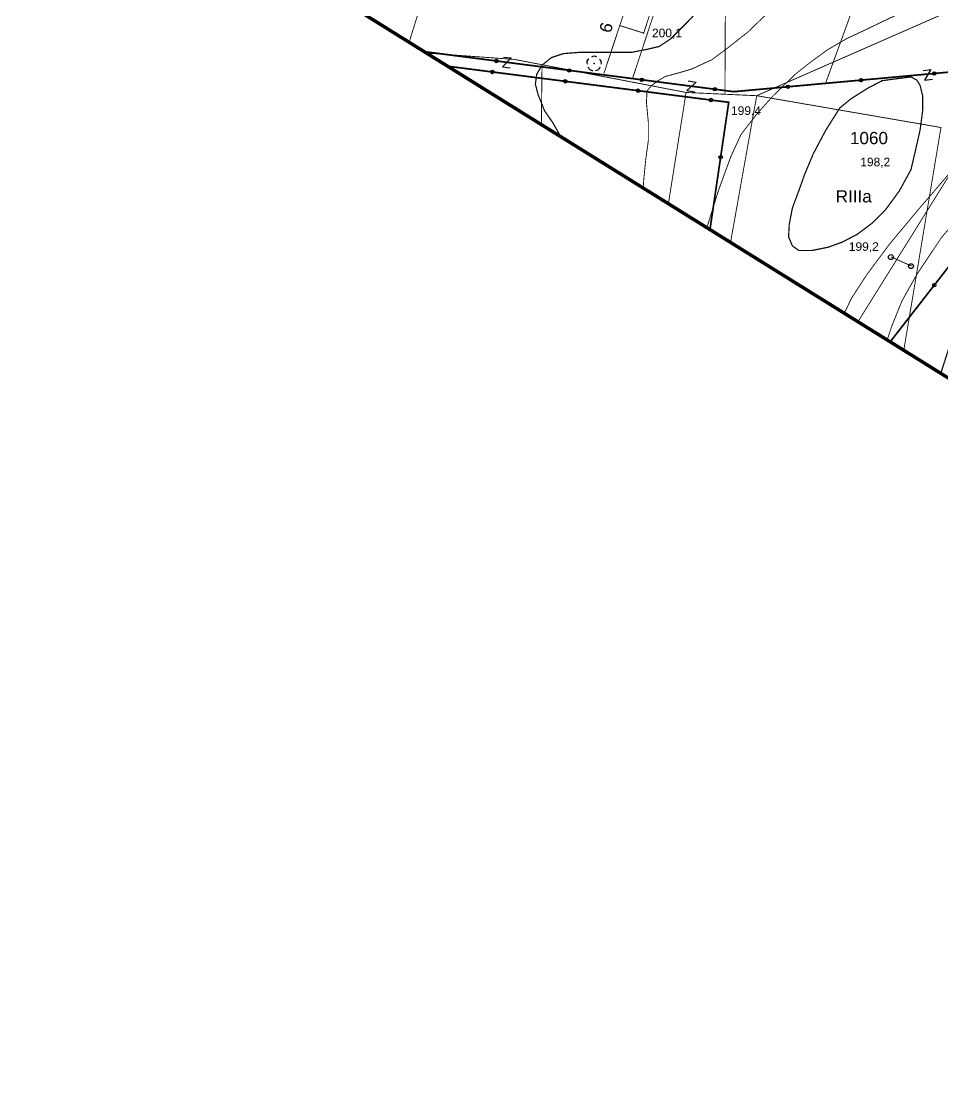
# Model space of a CAD drawing. Extents: x 7572697 to 7573818, y 5546684 to 5547005.
# Drawn here: x 7573092.1 to 7573186.2, y 5546686.8 to 5546794.9 of the extents above; entities that cross this region are included whole.
import ezdxf
from ezdxf.enums import TextEntityAlignment as Align

# ---------------------------------------------------------------- set-up
doc = ezdxf.new("R2010")
doc.units = 0
doc.header["$MEASUREMENT"] = 0
for name, pattern in [('1', [2, 1, -1]), ('2', [1, 0.5, -0.5]), ('901', [0])]:
    doc.linetypes.add(name, pattern=pattern)
doc.styles.add('STYL_ARIAL', font='Arial', dxfattribs={"oblique": 0.1})

# ---------------------------------------------------------------- blocks, each defined once
blk = doc.blocks.new('510')
at = {"color": 0}
blk.add_circle((0, 0), 0.25, dxfattribs=at)
blk.add_circle((0, 0), 0.25, dxfattribs=at)
blk = doc.blocks.new('991')
at = {"color": 0}
for p, q in [((-0.4, 0.5), (0.4, 0.5)), ((0.4, 0.5), (-0.4, -0.5)), ((-0.4, -0.5), (0.4, -0.5))]:
    blk.add_line(p, q, dxfattribs=at)
blk = doc.blocks.new('922')
at = {"color": 0}
for centre, radius, start, end in [((-0.35, 0.1), 0.4, 119.84816, 203.51949), ((0, 0.35), 0.4, 50.114, 129.886), ((0.35, 0.1), 0.4, 336.88451, 60.15184), ((-0.2, -0.3), 0.4, 187.477, 278.47884), ((0.2, -0.275), 0.425, 262.64593, 349.62892)]:
    blk.add_arc(centre, radius, start, end, dxfattribs=at)
blk.add_point((0, 0), dxfattribs=at)

msp = doc.modelspace()

# ---------------------------------------------------------------- linework, layer by layer
at = {"color": 0, "linetype": '1', "const_width": 0.09}
msp.add_lwpolyline([(7573165.7886, 5546920.3192), (7573164.135, 5546847.0296), (7573164.135, 5546832.4114), (7573163.9365, 5546787.4719)], dxfattribs=at)
at = {"color": 0, "linetype": '2', "const_width": 0.09}
for points in [[(7573196.0635, 5546912.0906), (7573190.6726, 5546897.1416), (7573181.9083, 5546871.6887), (7573176.9474, 5546857.4938), (7573171.4837, 5546841.5527), (7573165.1999, 5546822.5688), (7573163.447, 5546817.4756), (7573159.1806, 5546804.5309), (7573155.6153, 5546793.6433)], [(7573153.1812, 5546794.4833), (7573155.6947, 5546793.6895)], [(7573145.1907, 5546784.3605), (7573145.2555, 5546790.2576)], [(7573167.1776, 5546787.3131), (7573185.9961, 5546784.0653), (7573182.1927, 5546761.2781)], [(7573180.8831, 5546770.8428), (7573182.9998, 5546769.9168)]]:
    msp.add_lwpolyline(points, dxfattribs=at)
at = {"color": 3, "const_width": 0.09}
for points in [[(7573193.3, 5546840.92), (7573174.1978, 5546788.5577)], [(7573170.26, 5546836.8), (7573154.4714, 5546788.9929)], [(7573151.5701, 5546789.5742), (7573155.607, 5546801.7376), (7573160.19, 5546816.01)], [(7573136.486, 5546808.1491), (7573131.6574, 5546792.671)]]:
    msp.add_lwpolyline(points, dxfattribs=at)
at = {"color": 6, "const_width": 0.35}
for points in [[(7573092.2503, 5546815.8488), (7573096, 5546815), (7573301.5, 5546687), (7573365.78, 5546718), (7573278, 5546774)], [(7573301.5, 5546687), (7573096, 5546815)]]:
    msp.add_lwpolyline(points, dxfattribs=at)
at = {"color": 37}
for points, const_width in [([(7573147.1619, 5546783.1459), (7573146.3681, 5546784.535), (7573145.5083, 5546785.7917), (7573144.8468, 5546787.4454), (7573144.5822, 5546788.5037), (7573144.7145, 5546789.4959), (7573145.2437, 5546790.4219), (7573146.2359, 5546791.2157), (7573147.4265, 5546791.6126), (7573149.1463, 5546791.7449), (7573150.8661, 5546791.7449), (7573152.5197, 5546791.7449), (7573154.4379, 5546791.7449), (7573156.0916, 5546792.0756), (7573157.2161, 5546792.3402), (7573158.4067, 5546793.1339), (7573160.1926, 5546794.9199), (7573161.7537, 5546796.6132), (7573163.8703, 5546799.259), (7573165.7886, 5546801.3757), (7573167.3761, 5546803.0293), (7573169.8896, 5546805.146), (7573173.1308, 5546807.395), (7573177.761, 5546809.8424)], 0.125), ([(7573162.0712, 5546773.7665), (7573163.2618, 5546777.603), (7573164.5186, 5546781.0425), (7573165.5769, 5546783.3576), (7573167.1644, 5546785.4082), (7573168.8181, 5546787.2602), (7573171.1993, 5546789.5754), (7573172.681, 5546790.7395), (7573174.4008, 5546791.9963), (7573176.319, 5546793.1208), (7573178.4357, 5546794.113), (7573180.3539, 5546795.039), (7573182.6029, 5546796.0973), (7573184.5211, 5546796.9572), (7573186.7701, 5546798.214), (7573188.8867, 5546799.6692), (7573190.8049, 5546801.1244), (7573192.8555, 5546803.0426), (7573194.0461, 5546804.101)], 0.09), ([(7573168.3551, 5546795.8195), (7573166.3046, 5546793.8351), (7573164.1217, 5546792.1153), (7573162.6004, 5546790.9909), (7573161.7405, 5546790.594), (7573160.616, 5546790.0648), (7573159.2931, 5546789.6679), (7573157.8379, 5546789.2711), (7573157.0441, 5546788.808), (7573156.4488, 5546788.345), (7573155.9858, 5546787.8159), (7573155.9197, 5546786.6252), (7573156.1181, 5546784.5483), (7573156.1181, 5546782.7623), (7573155.8535, 5546780.8441), (7573155.6551, 5546778.8597), (7573155.5889, 5546777.9337)], 0.09), ([(7573208.8627, 5546793.6234), (7573206.0184, 5546793.8218), (7573204.6294, 5546793.5573), (7573202.4466, 5546792.8958), (7573200.6606, 5546791.9036), (7573198.0148, 5546790.1838), (7573196.4273, 5546788.927), (7573193.4507, 5546786.5193), (7573190.2757, 5546783.2782), (7573186.9684, 5546779.5079), (7573183.7273, 5546775.7376), (7573180.7507, 5546772.1657), (7573178.4356, 5546769.0568), (7573176.8481, 5546766.6094), (7573176.0544, 5546764.9558)], 0.09), ([(7573180.0893, 5546788.9006), (7573178.5679, 5546788.1069), (7573176.782, 5546786.9824), (7573175.6575, 5546786.0564), (7573174.2023, 5546783.7413), (7573172.9455, 5546781.36), (7573172.0856, 5546779.3095), (7573171.4242, 5546777.4574), (7573170.8289, 5546775.8699), (7573170.4981, 5546774.1501), (7573170.432, 5546772.8933), (7573170.8289, 5546771.9673), (7573171.4903, 5546771.5043), (7573172.8132, 5546771.5043), (7573174.4669, 5546771.835), (7573175.9221, 5546772.3642), (7573177.4434, 5546773.1579), (7573179.0309, 5546774.3486), (7573180.2877, 5546775.6053), (7573181.7429, 5546777.5897), (7573182.9336, 5546779.7725), (7573183.3966, 5546781.7569), (7573183.8596, 5546783.8074), (7573184.1242, 5546785.7918), (7573184.1242, 5546787.3131), (7573183.8596, 5546788.3715), (7573183.5289, 5546788.9006), (7573182.9336, 5546789.2314), (7573181.3461, 5546789.0329), (7573179.8908, 5546788.8345)], 0.125), ([(7573209.1273, 5546788.5699), (7573205.357, 5546788.0407), (7573201.5867, 5546787.1808), (7573198.4117, 5546785.8579), (7573196.295, 5546784.4689), (7573194.4429, 5546782.6829), (7573191.8632, 5546779.8386), (7573189.945, 5546777.4574), (7573187.696, 5546774.7454), (7573186.0424, 5546772.8272), (7573183.5289, 5546769.0569), (7573182.0075, 5546766.3449), (7573181.0153, 5546763.8975), (7573180.4862, 5546762.3365)], 0.09), ([(7573187.2331, 5546762.8656), (7573185.9763, 5546758.963)], 0.125)]:
    msp.add_lwpolyline(points, dxfattribs=dict(at, const_width=const_width))
at = {"color": 0}
for points, const_width in [([(7573209.087, 5546809.6571), (7573201.1105, 5546802.1959), (7573192.7227, 5546788.6183), (7573177.5164, 5546764.2258)], 0.09), ([(7573133.3242, 5546791.6788), (7573142.4523, 5546791.0173), (7573159.9677, 5546787.6439), (7573167.1776, 5546787.3131), (7573201.1105, 5546802.196), (7573209.831, 5546804.8294)], 0.09), ([(7573159.9677, 5546787.6439), (7573158.1612, 5546776.2816)], 0.09), ([(7573167.1776, 5546787.3131), (7573164.5067, 5546772.3291)], 0.09), ([(7573164.6172, 5546786.6585), (7573164.6162, 5546786.6599), (7573164.6152, 5546786.6613), (7573164.6143, 5546786.6628), (7573164.6135, 5546786.6644), (7573164.6127, 5546786.6659), (7573164.6119, 5546786.6675), (7573164.6112, 5546786.6691), (7573164.6106, 5546786.6707), (7573164.61, 5546786.6724), (7573164.6095, 5546786.674), (7573164.6091, 5546786.6757), (7573164.6087, 5546786.6774), (7573164.6083, 5546786.6791), (7573164.608, 5546786.6808), (7573164.6078, 5546786.6826), (7573164.6077, 5546786.6843), (7573164.6076, 5546786.6861), (7573164.6075, 5546786.6878), (7573164.6076, 5546786.6895), (7573164.6076, 5546786.6913), (7573164.6078, 5546786.693), (7573164.608, 5546786.6948), (7573164.6083, 5546786.6965), (7573164.6086, 5546786.6982), (7573164.609, 5546786.6999), (7573164.6094, 5546786.7016), (7573164.6099, 5546786.7033), (7573164.6105, 5546786.7049), (7573164.6111, 5546786.7065), (7573164.6118, 5546786.7082), (7573164.6125, 5546786.7097), (7573164.6133, 5546786.7113), (7573164.6141, 5546786.7128), (7573164.615, 5546786.7143), (7573164.616, 5546786.7158), (7573164.617, 5546786.7172), (7573164.618, 5546786.7186), (7573164.6191, 5546786.72), (7573164.6202, 5546786.7213), (7573164.6214, 5546786.7226), (7573164.6227, 5546786.7238), (7573164.6239, 5546786.725), (7573164.6252, 5546786.7262), (7573164.6266, 5546786.7273), (7573164.628, 5546786.7283), (7573164.6294, 5546786.7293), (7573164.6309, 5546786.7303), (7573164.6324, 5546786.7312), (7573164.6339, 5546786.7321), (7573164.6354, 5546786.7329), (7573164.637, 5546786.7336), (7573164.6386, 5546786.7343), (7573164.6402, 5546786.7349), (7573164.6419, 5546786.7355), (7573164.6436, 5546786.736), (7573164.6452, 5546786.7365), (7573164.6469, 5546786.7369), (7573164.6487, 5546786.7372), (7573164.6504, 5546786.7375), (7573164.6521, 5546786.7377), (7573164.6538, 5546786.7379), (7573164.6556, 5546786.738), (7573164.6573, 5546786.738), (7573164.6591, 5546786.738), (7573164.6608, 5546786.7379), (7573164.6626, 5546786.7377), (7573164.6643, 5546786.7375), (7573164.666, 5546786.7373), (7573164.6677, 5546786.7369), (7573164.6694, 5546786.7366), (7573164.6711, 5546786.7361), (7573164.6728, 5546786.7356), (7573164.6744, 5546786.735), (7573164.6761, 5546786.7344), (7573164.6777, 5546786.7338), (7573164.6793, 5546786.733), (7573164.6808, 5546786.7322), (7573164.6824, 5546786.7314), (7573164.6839, 5546786.7305), (7573164.6853, 5546786.7296), (7573164.6868, 5546786.7286), (7573164.6882, 5546786.7275), (7573164.6895, 5546786.7264), (7573164.6908, 5546786.7253), (7573164.6921, 5546786.7241), (7573164.6934, 5546786.7229), (7573164.6946, 5546786.7216), (7573164.6957, 5546786.7203), (7573164.6968, 5546786.7189), (7573164.6979, 5546786.7175), (7573164.6989, 5546786.7161), (7573164.6998, 5546786.7147), (7573164.7007, 5546786.7132), (7573164.7016, 5546786.7116), (7573164.7024, 5546786.7101), (7573164.7031, 5546786.7085), (7573164.7038, 5546786.7069), (7573164.7044, 5546786.7053), (7573164.705, 5546786.7036), (7573164.7055, 5546786.702), (7573164.706, 5546786.7003), (7573164.7064, 5546786.6986), (7573164.7067, 5546786.6969), (7573164.707, 5546786.6951), (7573164.7072, 5546786.6934), (7573164.7074, 5546786.6917), (7573164.7075, 5546786.6899), (7573164.7075, 5546786.6882), (7573164.7075, 5546786.6864), (7573164.7074, 5546786.6847), (7573164.7073, 5546786.683), (7573164.7071, 5546786.6812), (7573164.7068, 5546786.6795), (7573164.7065, 5546786.6778), (7573164.7061, 5546786.6761), (7573164.7056, 5546786.6744), (7573164.7051, 5546786.6727), (7573164.7046, 5546786.6711), (7573164.704, 5546786.6694), (7573164.7033, 5546786.6678), (7573164.7026, 5546786.6662), (7573164.7018, 5546786.6647), (7573164.7009, 5546786.6632), (7573164.7, 5546786.6617), (7573164.6991, 5546786.6602), (7573164.6981, 5546786.6588), (7573164.697, 5546786.6574), (7573164.696, 5546786.656), (7573164.6948, 5546786.6547), (7573164.6936, 5546786.6534), (7573164.6924, 5546786.6522), (7573164.6911, 5546786.651), (7573164.6898, 5546786.6498), (7573164.6885, 5546786.6487), (7573164.6871, 5546786.6477), (7573164.6856, 5546786.6467), (7573164.6842, 5546786.6457), (7573164.6827, 5546786.6448), (7573164.6812, 5546786.6439), (7573164.6796, 5546786.6431), (7573164.678, 5546786.6424), (7573164.6764, 5546786.6417), (7573164.6748, 5546786.6411), (7573164.6732, 5546786.6405), (7573164.6715, 5546786.64), (7573164.6698, 5546786.6395), (7573164.6681, 5546786.6391), (7573164.6664, 5546786.6388), (7573164.6647, 5546786.6385), (7573164.6629, 5546786.6383), (7573164.6612, 5546786.6381), (7573164.6595, 5546786.638), (7573164.6577, 5546786.638), (7573164.656, 5546786.638), (7573164.6542, 5546786.6381), (7573164.6525, 5546786.6382), (7573164.6508, 5546786.6385), (7573164.649, 5546786.6387), (7573164.6473, 5546786.639), (7573164.6456, 5546786.6394), (7573164.6439, 5546786.6399), (7573164.6423, 5546786.6404), (7573164.6406, 5546786.6409), (7573164.639, 5546786.6416), (7573164.6374, 5546786.6422), (7573164.6358, 5546786.643), (7573164.6342, 5546786.6438), (7573164.6327, 5546786.6446), (7573164.6312, 5546786.6455), (7573164.6297, 5546786.6464), (7573164.6283, 5546786.6474), (7573164.6269, 5546786.6485), (7573164.6255, 5546786.6496), (7573164.6242, 5546786.6507), (7573164.6229, 5546786.6519), (7573164.6217, 5546786.6531), (7573164.6205, 5546786.6544), (7573164.6193, 5546786.6557), (7573164.6172, 5546786.6585)], 0.065), ([(7573177.5156, 5546779.3163), (7573177.5146, 5546779.3177), (7573177.5137, 5546779.3192), (7573177.5128, 5546779.3206), (7573177.5119, 5546779.3222), (7573177.5111, 5546779.3237), (7573177.5104, 5546779.3253), (7573177.5097, 5546779.3269), (7573177.509, 5546779.3285), (7573177.5085, 5546779.3302), (7573177.5079, 5546779.3318), (7573177.5075, 5546779.3335), (7573177.5071, 5546779.3352), (7573177.5068, 5546779.3369), (7573177.5065, 5546779.3387), (7573177.5063, 5546779.3404), (7573177.5061, 5546779.3421), (7573177.506, 5546779.3439), (7573177.506, 5546779.3456), (7573177.506, 5546779.3474), (7573177.5061, 5546779.3491), (7573177.5062, 5546779.3508), (7573177.5064, 5546779.3526), (7573177.5067, 5546779.3543), (7573177.507, 5546779.356), (7573177.5074, 5546779.3577), (7573177.5078, 5546779.3594), (7573177.5083, 5546779.3611), (7573177.5089, 5546779.3627), (7573177.5095, 5546779.3644), (7573177.5102, 5546779.366), (7573177.5109, 5546779.3676), (7573177.5117, 5546779.3691), (7573177.5126, 5546779.3706), (7573177.5135, 5546779.3721), (7573177.5144, 5546779.3736), (7573177.5154, 5546779.375), (7573177.5164, 5546779.3764), (7573177.5175, 5546779.3778), (7573177.5187, 5546779.3791), (7573177.5199, 5546779.3804), (7573177.5211, 5546779.3816), (7573177.5224, 5546779.3828), (7573177.5237, 5546779.384), (7573177.525, 5546779.3851), (7573177.5264, 5546779.3861), (7573177.5278, 5546779.3872), (7573177.5293, 5546779.3881), (7573177.5308, 5546779.389), (7573177.5323, 5546779.3899), (7573177.5339, 5546779.3907), (7573177.5354, 5546779.3914), (7573177.5371, 5546779.3921), (7573177.5387, 5546779.3927), (7573177.5403, 5546779.3933), (7573177.542, 5546779.3938), (7573177.5437, 5546779.3943), (7573177.5454, 5546779.3947), (7573177.5471, 5546779.395), (7573177.5488, 5546779.3953), (7573177.5505, 5546779.3955), (7573177.5523, 5546779.3957), (7573177.554, 5546779.3958), (7573177.5558, 5546779.3958), (7573177.5575, 5546779.3958), (7573177.5593, 5546779.3957), (7573177.561, 5546779.3956), (7573177.5627, 5546779.3954), (7573177.5645, 5546779.3951), (7573177.5662, 5546779.3948), (7573177.5679, 5546779.3944), (7573177.5696, 5546779.3939), (7573177.5712, 5546779.3934), (7573177.5729, 5546779.3929), (7573177.5745, 5546779.3922), (7573177.5761, 5546779.3916), (7573177.5777, 5546779.3908), (7573177.5793, 5546779.39), (7573177.5808, 5546779.3892), (7573177.5823, 5546779.3883), (7573177.5838, 5546779.3874), (7573177.5852, 5546779.3864), (7573177.5866, 5546779.3853), (7573177.588, 5546779.3842), (7573177.5893, 5546779.3831), (7573177.5906, 5546779.3819), (7573177.5918, 5546779.3807), (7573177.593, 5546779.3794), (7573177.5941, 5546779.3781), (7573177.5952, 5546779.3767), (7573177.5963, 5546779.3754), (7573177.5973, 5546779.3739), (7573177.5983, 5546779.3725), (7573177.5992, 5546779.371), (7573177.6, 5546779.3695), (7573177.6008, 5546779.3679), (7573177.6016, 5546779.3663), (7573177.6022, 5546779.3647), (7573177.6029, 5546779.3631), (7573177.6035, 5546779.3614), (7573177.604, 5546779.3598), (7573177.6044, 5546779.3581), (7573177.6048, 5546779.3564), (7573177.6052, 5546779.3547), (7573177.6054, 5546779.353), (7573177.6057, 5546779.3512), (7573177.6058, 5546779.3495), (7573177.6059, 5546779.3477), (7573177.606, 5546779.346), (7573177.6059, 5546779.3443), (7573177.6059, 5546779.3425), (7573177.6057, 5546779.3408), (7573177.6055, 5546779.339), (7573177.6052, 5546779.3373), (7573177.6049, 5546779.3356), (7573177.6045, 5546779.3339), (7573177.6041, 5546779.3322), (7573177.6036, 5546779.3305), (7573177.603, 5546779.3289), (7573177.6024, 5546779.3273), (7573177.6017, 5546779.3256), (7573177.601, 5546779.3241), (7573177.6002, 5546779.3225), (7573177.5994, 5546779.321), (7573177.5985, 5546779.3195), (7573177.5975, 5546779.318), (7573177.5965, 5546779.3166), (7573177.5955, 5546779.3152), (7573177.5944, 5546779.3138), (7573177.5932, 5546779.3125), (7573177.5921, 5546779.3112), (7573177.5908, 5546779.31), (7573177.5896, 5546779.3088), (7573177.5882, 5546779.3076), (7573177.5869, 5546779.3065), (7573177.5855, 5546779.3055), (7573177.5841, 5546779.3045), (7573177.5826, 5546779.3035), (7573177.5811, 5546779.3026), (7573177.5796, 5546779.3018), (7573177.5781, 5546779.301), (7573177.5765, 5546779.3002), (7573177.5749, 5546779.2995), (7573177.5732, 5546779.2989), (7573177.5716, 5546779.2983), (7573177.5699, 5546779.2978), (7573177.5682, 5546779.2973), (7573177.5665, 5546779.2969), (7573177.5648, 5546779.2966), (7573177.5631, 5546779.2963), (7573177.5614, 5546779.2961), (7573177.5596, 5546779.2959), (7573177.5579, 5546779.2958), (7573177.5562, 5546779.2958), (7573177.5544, 5546779.2958), (7573177.5527, 5546779.2959), (7573177.5509, 5546779.2961), (7573177.5492, 5546779.2963), (7573177.5475, 5546779.2965), (7573177.5458, 5546779.2969), (7573177.544, 5546779.2972), (7573177.5424, 5546779.2977), (7573177.5407, 5546779.2982), (7573177.539, 5546779.2988), (7573177.5374, 5546779.2994), (7573177.5358, 5546779.3001), (7573177.5342, 5546779.3008), (7573177.5327, 5546779.3016), (7573177.5311, 5546779.3024), (7573177.5296, 5546779.3033), (7573177.5282, 5546779.3043), (7573177.5267, 5546779.3052), (7573177.5253, 5546779.3063), (7573177.524, 5546779.3074), (7573177.5226, 5546779.3085), (7573177.5214, 5546779.3097), (7573177.5201, 5546779.3109), (7573177.5189, 5546779.3122), (7573177.5178, 5546779.3135), (7573177.5156, 5546779.3163)], 0.065), ([(7573180.3599, 5546771.1142), (7573180.3589, 5546771.1156), (7573180.3579, 5546771.1171), (7573180.357, 5546771.1186), (7573180.3562, 5546771.1201), (7573180.3554, 5546771.1216), (7573180.3546, 5546771.1232), (7573180.3539, 5546771.1248), (7573180.3533, 5546771.1264), (7573180.3527, 5546771.1281), (7573180.3522, 5546771.1298), (7573180.3518, 5546771.1314), (7573180.3514, 5546771.1331), (7573180.351, 5546771.1349), (7573180.3507, 5546771.1366), (7573180.3505, 5546771.1383), (7573180.3504, 5546771.1401), (7573180.3503, 5546771.1418), (7573180.3502, 5546771.1435), (7573180.3503, 5546771.1453), (7573180.3503, 5546771.147), (7573180.3505, 5546771.1488), (7573180.3507, 5546771.1505), (7573180.351, 5546771.1522), (7573180.3513, 5546771.1539), (7573180.3517, 5546771.1556), (7573180.3521, 5546771.1573), (7573180.3526, 5546771.159), (7573180.3532, 5546771.1607), (7573180.3538, 5546771.1623), (7573180.3545, 5546771.1639), (7573180.3552, 5546771.1655), (7573180.356, 5546771.167), (7573180.3568, 5546771.1686), (7573180.3577, 5546771.1701), (7573180.3587, 5546771.1715), (7573180.3597, 5546771.173), (7573180.3607, 5546771.1744), (7573180.3618, 5546771.1757), (7573180.3629, 5546771.177), (7573180.3641, 5546771.1783), (7573180.3654, 5546771.1796), (7573180.3666, 5546771.1808), (7573180.3679, 5546771.1819), (7573180.3693, 5546771.183), (7573180.3707, 5546771.1841), (7573180.3721, 5546771.1851), (7573180.3736, 5546771.186), (7573180.3751, 5546771.1869), (7573180.3766, 5546771.1878), (7573180.3781, 5546771.1886), (7573180.3797, 5546771.1893), (7573180.3813, 5546771.19), (7573180.3829, 5546771.1906), (7573180.3846, 5546771.1912), (7573180.3863, 5546771.1917), (7573180.3879, 5546771.1922), (7573180.3896, 5546771.1926), (7573180.3914, 5546771.1929), (7573180.3931, 5546771.1932), (7573180.3948, 5546771.1934), (7573180.3965, 5546771.1936), (7573180.3983, 5546771.1937), (7573180.4, 5546771.1937), (7573180.4018, 5546771.1937), (7573180.4035, 5546771.1936), (7573180.4053, 5546771.1935), (7573180.407, 5546771.1933), (7573180.4087, 5546771.193), (7573180.4104, 5546771.1927), (7573180.4121, 5546771.1923), (7573180.4138, 5546771.1918), (7573180.4155, 5546771.1913), (7573180.4171, 5546771.1908), (7573180.4188, 5546771.1902), (7573180.4204, 5546771.1895), (7573180.422, 5546771.1888), (7573180.4235, 5546771.188), (7573180.4251, 5546771.1871), (7573180.4266, 5546771.1862), (7573180.428, 5546771.1853), (7573180.4295, 5546771.1843), (7573180.4309, 5546771.1832), (7573180.4322, 5546771.1822), (7573180.4335, 5546771.181), (7573180.4348, 5546771.1798), (7573180.4361, 5546771.1786), (7573180.4373, 5546771.1773), (7573180.4384, 5546771.176), (7573180.4395, 5546771.1747), (7573180.4406, 5546771.1733), (7573180.4416, 5546771.1718), (7573180.4425, 5546771.1704), (7573180.4434, 5546771.1689), (7573180.4443, 5546771.1674), (7573180.4451, 5546771.1658), (7573180.4458, 5546771.1642), (7573180.4465, 5546771.1626), (7573180.4471, 5546771.161), (7573180.4477, 5546771.1594), (7573180.4482, 5546771.1577), (7573180.4487, 5546771.156), (7573180.4491, 5546771.1543), (7573180.4494, 5546771.1526), (7573180.4497, 5546771.1509), (7573180.4499, 5546771.1491), (7573180.4501, 5546771.1474), (7573180.4502, 5546771.1457), (7573180.4502, 5546771.1439), (7573180.4502, 5546771.1422), (7573180.4501, 5546771.1404), (7573180.45, 5546771.1387), (7573180.4498, 5546771.137), (7573180.4495, 5546771.1352), (7573180.4492, 5546771.1335), (7573180.4488, 5546771.1318), (7573180.4483, 5546771.1301), (7573180.4478, 5546771.1285), (7573180.4473, 5546771.1268), (7573180.4467, 5546771.1252), (7573180.446, 5546771.1236), (7573180.4453, 5546771.122), (7573180.4445, 5546771.1204), (7573180.4436, 5546771.1189), (7573180.4427, 5546771.1174), (7573180.4418, 5546771.1159), (7573180.4408, 5546771.1145), (7573180.4397, 5546771.1131), (7573180.4387, 5546771.1117), (7573180.4375, 5546771.1104), (7573180.4363, 5546771.1091), (7573180.4351, 5546771.1079), (7573180.4338, 5546771.1067), (7573180.4325, 5546771.1056), (7573180.4312, 5546771.1044), (7573180.4298, 5546771.1034), (7573180.4283, 5546771.1024), (7573180.4269, 5546771.1014), (7573180.4254, 5546771.1005), (7573180.4239, 5546771.0997), (7573180.4223, 5546771.0989), (7573180.4207, 5546771.0981), (7573180.4191, 5546771.0974), (7573180.4175, 5546771.0968), (7573180.4159, 5546771.0962), (7573180.4142, 5546771.0957), (7573180.4125, 5546771.0953), (7573180.4108, 5546771.0949), (7573180.4091, 5546771.0945), (7573180.4074, 5546771.0942), (7573180.4056, 5546771.094), (7573180.4039, 5546771.0939), (7573180.4022, 5546771.0938), (7573180.4004, 5546771.0937), (7573180.3987, 5546771.0938), (7573180.3969, 5546771.0938), (7573180.3952, 5546771.094), (7573180.3935, 5546771.0942), (7573180.3917, 5546771.0945), (7573180.39, 5546771.0948), (7573180.3883, 5546771.0952), (7573180.3866, 5546771.0956), (7573180.385, 5546771.0961), (7573180.3833, 5546771.0967), (7573180.3817, 5546771.0973), (7573180.3801, 5546771.098), (7573180.3785, 5546771.0987), (7573180.3769, 5546771.0995), (7573180.3754, 5546771.1003), (7573180.3739, 5546771.1012), (7573180.3724, 5546771.1022), (7573180.371, 5546771.1032), (7573180.3696, 5546771.1042), (7573180.3682, 5546771.1053), (7573180.3669, 5546771.1064), (7573180.3656, 5546771.1076), (7573180.3644, 5546771.1089), (7573180.3632, 5546771.1101), (7573180.3621, 5546771.1114), (7573180.3599, 5546771.1142)], 0.065)]:
    msp.add_lwpolyline(points, dxfattribs=dict(at, const_width=const_width))
at = {"color": 3, "linetype": '901', "const_width": 0.175}
for points in [[(7573133.1522, 5546791.8243), (7573164.8361, 5546787.7233), (7573190.3154, 5546790.0384)], [(7573180.6789, 5546762.2437), (7573180.7948, 5546762.1567), (7573189.001, 5546772.71), (7573198.493, 5546785.287)]]:
    msp.add_lwpolyline(points, dxfattribs=at)
at = {"color": 0, "linetype": '901', "const_width": 0.175}
msp.add_lwpolyline([(7573162.4019, 5546773.6077), (7573164.3201, 5546786.6384), (7573135.6922, 5546790.3161)], dxfattribs=at)
at = {"color": 0}
for centre in [(7573140.5902, 5546790.8616), (7573140.1895, 5546789.7383), (7573148.0281, 5546789.8988), (7573147.6284, 5546788.7827), (7573155.4661, 5546788.9361), (7573177.8344, 5546788.9043), (7573185.3036, 5546789.583), (7573155.0673, 5546787.8271), (7573162.904, 5546787.9734), (7573170.3651, 5546788.2257), (7573162.5061, 5546786.8714), (7573163.4942, 5546781.0277), (7573185.3097, 5546767.963)]:
    msp.add_circle(centre, 0.175, dxfattribs=at)

# ---------------------------------------------------------------- block references
for p, rotation in [((7573141.67, 5546790.71), 354.2876099999999), ((7573184.65, 5546789.45), 8.13027), ((7573160.52, 5546788.27), 352.1447499999999)]:
    msp.add_blockref('991', p, dxfattribs=dict(at, rotation=rotation))
for name, p in [('922', (7573150.57, 5546790.6)), ('510', (7573180.88, 5546770.83)), ('510', (7573182.93, 5546769.9))]:
    msp.add_blockref(name, p, dxfattribs=at)

# ---------------------------------------------------------------- texts
at = {"color": 3, "style": 'STYL_ARIAL'}
msp.add_text('6', height=1.25, rotation=74.0546, dxfattribs=at).set_placement((7573151.0623, 5546793.9808), align=Align.TOP_LEFT)
at = {"color": 0, "style": 'STYL_ARIAL'}
for s, height, p in [('200,1', 0.875, (7573156.4885, 5546794.1588)), ('199,4', 0.875, (7573164.5583, 5546786.2279)), ('1060', 1.25, (7573176.6976, 5546783.614)), ('198,2', 0.875, (7573177.7544, 5546780.9792)), ('RIIIa', 1.25, (7573175.2423, 5546777.6609)), ('199,2', 0.875, (7573176.5836, 5546772.3438))]:
    msp.add_text(s, height=height, dxfattribs=at).set_placement(p, align=Align.TOP_LEFT)

doc.saveas('drawing.dxf')
